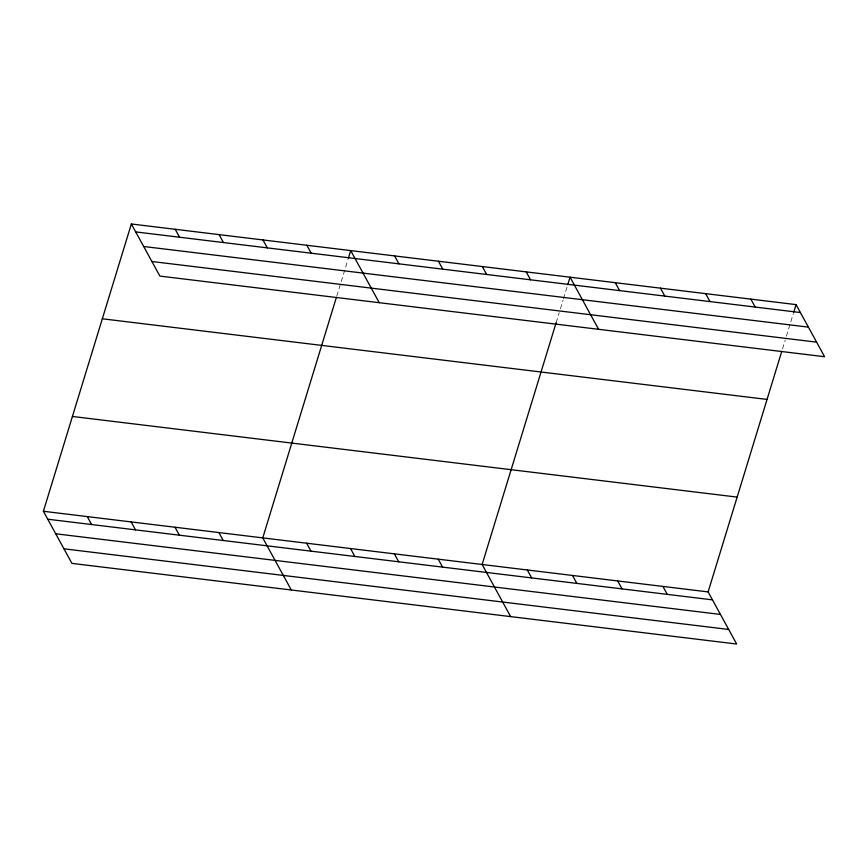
<?xml version="1.0" encoding="UTF-8"?>
<svg xmlns="http://www.w3.org/2000/svg" width="868" height="868" viewBox="0 0 868 868"><rect width="100%" height="100%" fill="white"/><g stroke="black" fill="none" stroke-linecap="round" stroke-linejoin="round"><path stroke-width="0.65" stroke-dasharray="4.34 3.25" d="M336.773 296.096L348.003 259.434M556.138 322.701L559.231 312.589M560.392 308.802L563.104 299.948M563.484 298.69L567.357 286.049M782.524 348.86L785.236 340.006M786.397 336.22L793.363 313.456"/><path stroke-width="1.3" d="M781.753 351.388L708.114 591.911L736.65 644.023L71.935 563.386L43.4 511.274L131.35 223.977L796.065 304.614L824.6 356.726L159.886 276.089L131.35 223.977M336.393 297.355L262.754 537.889L291.29 590.001M348.383 258.165L350.705 250.581L379.24 302.693M556.138 322.701L482.12 564.493L510.644 616.605M567.748 284.78L570.07 277.196L598.595 329.308M793.743 312.198L796.065 304.614M135.69 231.908L800.415 312.545M143.676 246.49L808.401 327.127M151.9 261.507L816.614 342.144M102.326 318.784L767.041 399.421M72.424 416.466L737.138 497.104M43.4 511.274L708.114 591.911M47.74 519.216L712.465 599.853M55.726 533.787L720.451 614.425M63.95 548.815L728.664 629.452M750.863 299.135L755.214 307.066M705.662 293.644L710.013 301.587M660.472 288.165L664.812 296.096M615.271 282.675L619.611 290.617M526.192 271.868L530.543 279.811M662.913 586.432L667.264 594.363M482.326 266.552L486.666 274.483M617.712 580.942L622.063 588.884M438.449 261.225L442.799 269.167M572.511 575.462L576.862 583.404M394.582 255.908L398.922 263.839M527.321 569.983L531.661 577.914M306.838 245.264L311.178 253.196M438.242 559.176L442.593 567.108M262.961 239.937L267.311 247.879M394.376 553.849L398.716 561.791M219.094 234.62L223.434 242.552M350.498 548.533L354.849 556.464M175.217 229.293L179.567 237.235M306.632 543.205L310.972 551.147M218.888 532.561L223.228 540.504M175.011 527.245L179.361 535.176M131.144 521.918L135.484 529.86M87.267 516.601L91.617 524.532"/></g></svg>
